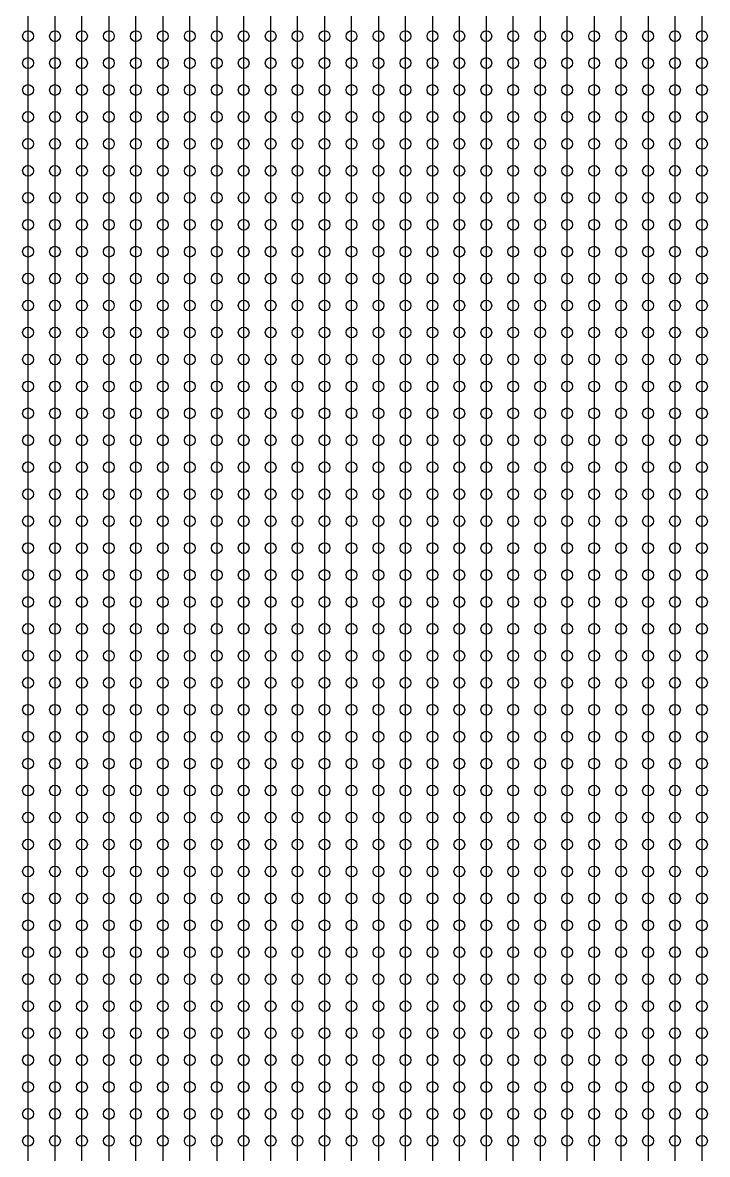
# Model space of a CAD drawing. Extents: x 974 to 1025, y 916 to 1085.
# Drawn here: x 973.8 to 999.2, y 958.5 to 1000.5 of the extents above; entities that cross this region are included whole.
import ezdxf

# ---------------------------------------------------------------- set-up
doc = ezdxf.new("R2010")
doc.units = 0
doc.layers.get('0').update_dxf_attribs({"color": 22, "linetype": 'CONTINUOUS'})

msp = doc.modelspace()

# ---------------------------------------------------------------- linework, layer by layer
for p, q in [((974, 1000), (974, 1001)), ((975, 1001), (975, 1000)), ((976, 1000), (976, 1001)), ((977, 1001), (977, 1000)), ((978, 1000), (978, 1001)), ((979, 1001), (979, 1000)), ((980, 1000), (980, 1001)), ((981, 1001), (981, 1000)), ((982, 1000), (982, 1001)), ((983, 1001), (983, 1000)), ((984, 1000), (984, 1001)), ((985, 1001), (985, 1000)), ((986, 1000), (986, 1001)), ((987, 1001), (987, 1000)), ((988, 1000), (988, 1001)), ((989, 1001), (989, 1000)), ((990, 1000), (990, 1001)), ((991, 1001), (991, 1000)), ((992, 1000), (992, 1001)), ((993, 1001), (993, 1000)), ((994, 1000), (994, 1001)), ((995, 1001), (995, 1000)), ((996, 1000), (996, 1001)), ((997, 1001), (997, 1000)), ((998, 1000), (998, 1001)), ((999, 1001), (999, 1000)), ((974, 999), (974, 1000)), ((975, 1000), (975, 999)), ((976, 999), (976, 1000)), ((977, 1000), (977, 999)), ((978, 999), (978, 1000)), ((979, 1000), (979, 999)), ((980, 999), (980, 1000)), ((981, 1000), (981, 999)), ((982, 999), (982, 1000)), ((983, 1000), (983, 999)), ((984, 999), (984, 1000)), ((985, 1000), (985, 999)), ((986, 999), (986, 1000)), ((987, 1000), (987, 999)), ((988, 999), (988, 1000)), ((989, 1000), (989, 999)), ((990, 999), (990, 1000)), ((991, 1000), (991, 999)), ((992, 999), (992, 1000)), ((993, 1000), (993, 999)), ((994, 999), (994, 1000)), ((995, 1000), (995, 999)), ((996, 999), (996, 1000)), ((997, 1000), (997, 999)), ((998, 999), (998, 1000)), ((999, 1000), (999, 999)), ((974, 998), (974, 999)), ((975, 999), (975, 998)), ((976, 998), (976, 999)), ((977, 999), (977, 998)), ((978, 998), (978, 999)), ((979, 999), (979, 998)), ((980, 998), (980, 999)), ((981, 999), (981, 998)), ((982, 998), (982, 999)), ((983, 999), (983, 998)), ((984, 998), (984, 999)), ((985, 999), (985, 998)), ((986, 998), (986, 999)), ((987, 999), (987, 998)), ((988, 998), (988, 999)), ((989, 999), (989, 998)), ((990, 998), (990, 999)), ((991, 999), (991, 998)), ((992, 998), (992, 999)), ((993, 999), (993, 998)), ((994, 998), (994, 999)), ((995, 999), (995, 998)), ((996, 998), (996, 999)), ((997, 999), (997, 998)), ((998, 998), (998, 999)), ((999, 999), (999, 998)), ((974, 997), (974, 998)), ((975, 998), (975, 997)), ((976, 997), (976, 998)), ((977, 998), (977, 997)), ((978, 997), (978, 998)), ((979, 998), (979, 997)), ((980, 997), (980, 998)), ((981, 998), (981, 997)), ((982, 997), (982, 998)), ((983, 998), (983, 997)), ((984, 997), (984, 998)), ((985, 998), (985, 997)), ((986, 997), (986, 998)), ((987, 998), (987, 997)), ((988, 997), (988, 998)), ((989, 998), (989, 997)), ((990, 997), (990, 998)), ((991, 998), (991, 997)), ((992, 997), (992, 998)), ((993, 998), (993, 997)), ((994, 997), (994, 998)), ((995, 998), (995, 997)), ((996, 997), (996, 998)), ((997, 998), (997, 997)), ((998, 997), (998, 998)), ((999, 998), (999, 997)), ((974, 996), (974, 997)), ((975, 997), (975, 996)), ((976, 996), (976, 997)), ((977, 997), (977, 996)), ((978, 996), (978, 997)), ((979, 997), (979, 996)), ((980, 996), (980, 997)), ((981, 997), (981, 996)), ((982, 996), (982, 997)), ((983, 997), (983, 996)), ((984, 996), (984, 997)), ((985, 997), (985, 996)), ((986, 996), (986, 997)), ((987, 997), (987, 996)), ((988, 996), (988, 997)), ((989, 997), (989, 996)), ((990, 996), (990, 997)), ((991, 997), (991, 996)), ((992, 996), (992, 997)), ((993, 997), (993, 996)), ((994, 996), (994, 997)), ((995, 997), (995, 996)), ((996, 996), (996, 997)), ((997, 997), (997, 996)), ((998, 996), (998, 997)), ((999, 997), (999, 996)), ((974, 995), (974, 996)), ((975, 996), (975, 995)), ((976, 995), (976, 996)), ((977, 996), (977, 995)), ((978, 995), (978, 996)), ((979, 996), (979, 995)), ((980, 995), (980, 996)), ((981, 996), (981, 995)), ((982, 995), (982, 996)), ((983, 996), (983, 995)), ((984, 995), (984, 996)), ((985, 996), (985, 995)), ((986, 995), (986, 996)), ((987, 996), (987, 995)), ((988, 995), (988, 996)), ((989, 996), (989, 995)), ((990, 995), (990, 996)), ((991, 996), (991, 995)), ((992, 995), (992, 996)), ((993, 996), (993, 995)), ((994, 995), (994, 996)), ((995, 996), (995, 995)), ((996, 995), (996, 996)), ((997, 996), (997, 995)), ((998, 995), (998, 996)), ((999, 996), (999, 995)), ((974, 994), (974, 995)), ((975, 995), (975, 994)), ((976, 994), (976, 995)), ((977, 995), (977, 994)), ((978, 994), (978, 995)), ((979, 995), (979, 994)), ((980, 994), (980, 995)), ((981, 995), (981, 994)), ((982, 994), (982, 995)), ((983, 995), (983, 994)), ((984, 994), (984, 995)), ((985, 995), (985, 994)), ((986, 994), (986, 995)), ((987, 995), (987, 994)), ((988, 994), (988, 995)), ((989, 995), (989, 994)), ((990, 994), (990, 995)), ((991, 995), (991, 994)), ((992, 994), (992, 995)), ((993, 995), (993, 994)), ((994, 994), (994, 995)), ((995, 995), (995, 994)), ((996, 994), (996, 995)), ((997, 995), (997, 994)), ((998, 994), (998, 995)), ((999, 995), (999, 994)), ((974, 993), (974, 994)), ((975, 994), (975, 993)), ((976, 993), (976, 994)), ((977, 994), (977, 993)), ((978, 993), (978, 994)), ((979, 994), (979, 993)), ((980, 993), (980, 994)), ((981, 994), (981, 993)), ((982, 993), (982, 994)), ((983, 994), (983, 993)), ((984, 993), (984, 994)), ((985, 994), (985, 993)), ((986, 993), (986, 994)), ((987, 994), (987, 993)), ((988, 993), (988, 994)), ((989, 994), (989, 993)), ((990, 993), (990, 994)), ((991, 994), (991, 993)), ((992, 993), (992, 994)), ((993, 994), (993, 993)), ((994, 993), (994, 994)), ((995, 994), (995, 993)), ((996, 993), (996, 994)), ((997, 994), (997, 993)), ((998, 993), (998, 994)), ((999, 994), (999, 993)), ((974, 992), (974, 993)), ((975, 993), (975, 992)), ((976, 992), (976, 993)), ((977, 993), (977, 992)), ((978, 992), (978, 993)), ((979, 993), (979, 992)), ((980, 992), (980, 993)), ((981, 993), (981, 992)), ((982, 992), (982, 993)), ((983, 993), (983, 992)), ((984, 992), (984, 993)), ((985, 993), (985, 992)), ((986, 992), (986, 993)), ((987, 993), (987, 992)), ((988, 992), (988, 993)), ((989, 993), (989, 992)), ((990, 992), (990, 993)), ((991, 993), (991, 992)), ((992, 992), (992, 993)), ((993, 993), (993, 992)), ((994, 992), (994, 993)), ((995, 993), (995, 992)), ((996, 992), (996, 993)), ((997, 993), (997, 992)), ((998, 992), (998, 993)), ((999, 993), (999, 992)), ((974, 991), (974, 992)), ((975, 992), (975, 991)), ((976, 991), (976, 992)), ((977, 992), (977, 991)), ((978, 991), (978, 992)), ((979, 992), (979, 991)), ((980, 991), (980, 992)), ((981, 992), (981, 991)), ((982, 991), (982, 992)), ((983, 992), (983, 991)), ((984, 991), (984, 992)), ((985, 992), (985, 991)), ((986, 991), (986, 992)), ((987, 992), (987, 991)), ((988, 991), (988, 992)), ((989, 992), (989, 991)), ((990, 991), (990, 992)), ((991, 992), (991, 991)), ((992, 991), (992, 992)), ((993, 992), (993, 991)), ((994, 991), (994, 992)), ((995, 992), (995, 991)), ((996, 991), (996, 992)), ((997, 992), (997, 991)), ((998, 991), (998, 992)), ((999, 992), (999, 991)), ((974, 990), (974, 991)), ((975, 991), (975, 990)), ((976, 990), (976, 991)), ((977, 991), (977, 990)), ((978, 990), (978, 991)), ((979, 991), (979, 990)), ((980, 990), (980, 991)), ((981, 991), (981, 990)), ((982, 990), (982, 991)), ((983, 991), (983, 990)), ((984, 990), (984, 991)), ((985, 991), (985, 990)), ((986, 990), (986, 991)), ((987, 991), (987, 990)), ((988, 990), (988, 991)), ((989, 991), (989, 990)), ((990, 990), (990, 991)), ((991, 991), (991, 990)), ((992, 990), (992, 991)), ((993, 991), (993, 990)), ((994, 990), (994, 991)), ((995, 991), (995, 990)), ((996, 990), (996, 991)), ((997, 991), (997, 990)), ((998, 990), (998, 991)), ((999, 991), (999, 990)), ((974, 989), (974, 990)), ((975, 990), (975, 989)), ((976, 989), (976, 990)), ((977, 990), (977, 989)), ((978, 989), (978, 990)), ((979, 990), (979, 989)), ((980, 989), (980, 990)), ((981, 990), (981, 989)), ((982, 989), (982, 990)), ((983, 990), (983, 989)), ((984, 989), (984, 990)), ((985, 990), (985, 989)), ((986, 989), (986, 990)), ((987, 990), (987, 989)), ((988, 989), (988, 990)), ((989, 990), (989, 989)), ((990, 989), (990, 990)), ((991, 990), (991, 989)), ((992, 989), (992, 990)), ((993, 990), (993, 989)), ((994, 989), (994, 990)), ((995, 990), (995, 989)), ((996, 989), (996, 990)), ((997, 990), (997, 989)), ((998, 989), (998, 990)), ((999, 990), (999, 989)), ((974, 988), (974, 989)), ((975, 989), (975, 988)), ((976, 988), (976, 989)), ((977, 989), (977, 988)), ((978, 988), (978, 989)), ((979, 989), (979, 988)), ((980, 988), (980, 989)), ((981, 989), (981, 988)), ((982, 988), (982, 989)), ((983, 989), (983, 988)), ((984, 988), (984, 989)), ((985, 989), (985, 988)), ((986, 988), (986, 989)), ((987, 989), (987, 988)), ((988, 988), (988, 989)), ((989, 989), (989, 988)), ((990, 988), (990, 989)), ((991, 989), (991, 988)), ((992, 988), (992, 989)), ((993, 989), (993, 988)), ((994, 988), (994, 989)), ((995, 989), (995, 988)), ((996, 988), (996, 989)), ((997, 989), (997, 988)), ((998, 988), (998, 989)), ((999, 989), (999, 988)), ((974, 987), (974, 988)), ((975, 988), (975, 987)), ((976, 987), (976, 988)), ((977, 988), (977, 987)), ((978, 987), (978, 988)), ((979, 988), (979, 987)), ((980, 987), (980, 988)), ((981, 988), (981, 987)), ((982, 987), (982, 988)), ((983, 988), (983, 987)), ((984, 987), (984, 988)), ((985, 988), (985, 987)), ((986, 987), (986, 988)), ((987, 988), (987, 987)), ((988, 987), (988, 988)), ((989, 988), (989, 987)), ((990, 987), (990, 988)), ((991, 988), (991, 987)), ((992, 987), (992, 988)), ((993, 988), (993, 987)), ((994, 987), (994, 988)), ((995, 988), (995, 987)), ((996, 987), (996, 988)), ((997, 988), (997, 987)), ((998, 987), (998, 988)), ((999, 988), (999, 987)), ((974, 986), (974, 987)), ((975, 987), (975, 986)), ((976, 986), (976, 987)), ((977, 987), (977, 986)), ((978, 986), (978, 987)), ((979, 987), (979, 986)), ((980, 986), (980, 987)), ((981, 987), (981, 986)), ((982, 986), (982, 987)), ((983, 987), (983, 986)), ((984, 986), (984, 987)), ((985, 987), (985, 986)), ((986, 986), (986, 987)), ((987, 987), (987, 986)), ((988, 986), (988, 987)), ((989, 987), (989, 986)), ((990, 986), (990, 987)), ((991, 987), (991, 986)), ((992, 986), (992, 987)), ((993, 987), (993, 986)), ((994, 986), (994, 987)), ((995, 987), (995, 986)), ((996, 986), (996, 987)), ((997, 987), (997, 986)), ((998, 986), (998, 987)), ((999, 987), (999, 986)), ((974, 985), (974, 986)), ((975, 986), (975, 985)), ((976, 985), (976, 986)), ((977, 986), (977, 985)), ((978, 985), (978, 986)), ((979, 986), (979, 985)), ((980, 985), (980, 986)), ((981, 986), (981, 985)), ((982, 985), (982, 986)), ((983, 986), (983, 985)), ((984, 985), (984, 986)), ((985, 986), (985, 985)), ((986, 985), (986, 986)), ((987, 986), (987, 985)), ((988, 985), (988, 986)), ((989, 986), (989, 985)), ((990, 985), (990, 986)), ((991, 986), (991, 985)), ((992, 985), (992, 986)), ((993, 986), (993, 985)), ((994, 985), (994, 986)), ((995, 986), (995, 985)), ((996, 985), (996, 986)), ((997, 986), (997, 985)), ((998, 985), (998, 986)), ((999, 986), (999, 985)), ((974, 984), (974, 985)), ((975, 985), (975, 984)), ((976, 984), (976, 985)), ((977, 985), (977, 984)), ((978, 984), (978, 985)), ((979, 985), (979, 984)), ((980, 984), (980, 985)), ((981, 985), (981, 984)), ((982, 984), (982, 985)), ((983, 985), (983, 984)), ((984, 984), (984, 985)), ((985, 985), (985, 984)), ((986, 984), (986, 985)), ((987, 985), (987, 984)), ((988, 984), (988, 985)), ((989, 985), (989, 984)), ((990, 984), (990, 985)), ((991, 985), (991, 984)), ((992, 984), (992, 985)), ((993, 985), (993, 984)), ((994, 984), (994, 985)), ((995, 985), (995, 984)), ((996, 984), (996, 985)), ((997, 985), (997, 984)), ((998, 984), (998, 985)), ((999, 985), (999, 984)), ((974, 983), (974, 984)), ((975, 984), (975, 983)), ((976, 983), (976, 984)), ((977, 984), (977, 983)), ((978, 983), (978, 984)), ((979, 984), (979, 983)), ((980, 983), (980, 984)), ((981, 984), (981, 983)), ((982, 983), (982, 984)), ((983, 984), (983, 983)), ((984, 983), (984, 984)), ((985, 984), (985, 983)), ((986, 983), (986, 984)), ((987, 984), (987, 983)), ((988, 983), (988, 984)), ((989, 984), (989, 983)), ((990, 983), (990, 984)), ((991, 984), (991, 983)), ((992, 983), (992, 984)), ((993, 984), (993, 983)), ((994, 983), (994, 984)), ((995, 984), (995, 983)), ((996, 983), (996, 984)), ((997, 984), (997, 983)), ((998, 983), (998, 984)), ((999, 984), (999, 983)), ((974, 982), (974, 983)), ((975, 983), (975, 982)), ((976, 982), (976, 983)), ((977, 983), (977, 982)), ((978, 982), (978, 983)), ((979, 983), (979, 982)), ((980, 982), (980, 983)), ((981, 983), (981, 982)), ((982, 982), (982, 983)), ((983, 983), (983, 982)), ((984, 982), (984, 983)), ((985, 983), (985, 982)), ((986, 982), (986, 983)), ((987, 983), (987, 982)), ((988, 982), (988, 983)), ((989, 983), (989, 982)), ((990, 982), (990, 983)), ((991, 983), (991, 982)), ((992, 982), (992, 983)), ((993, 983), (993, 982)), ((994, 982), (994, 983)), ((995, 983), (995, 982)), ((996, 982), (996, 983)), ((997, 983), (997, 982)), ((998, 982), (998, 983)), ((999, 983), (999, 982)), ((974, 981), (974, 982)), ((975, 982), (975, 981)), ((976, 981), (976, 982)), ((977, 982), (977, 981)), ((978, 981), (978, 982)), ((979, 982), (979, 981)), ((980, 981), (980, 982)), ((981, 982), (981, 981)), ((982, 981), (982, 982)), ((983, 982), (983, 981)), ((984, 981), (984, 982)), ((985, 982), (985, 981)), ((986, 981), (986, 982)), ((987, 982), (987, 981)), ((988, 981), (988, 982)), ((989, 982), (989, 981)), ((990, 981), (990, 982)), ((991, 982), (991, 981)), ((992, 981), (992, 982)), ((993, 982), (993, 981)), ((994, 981), (994, 982)), ((995, 982), (995, 981)), ((996, 981), (996, 982)), ((997, 982), (997, 981)), ((998, 981), (998, 982)), ((999, 982), (999, 981)), ((974, 980), (974, 981)), ((975, 981), (975, 980)), ((976, 980), (976, 981)), ((977, 981), (977, 980)), ((978, 980), (978, 981)), ((979, 981), (979, 980)), ((980, 980), (980, 981)), ((981, 981), (981, 980)), ((982, 980), (982, 981)), ((983, 981), (983, 980)), ((984, 980), (984, 981)), ((985, 981), (985, 980)), ((986, 980), (986, 981)), ((987, 981), (987, 980)), ((988, 980), (988, 981)), ((989, 981), (989, 980)), ((990, 980), (990, 981)), ((991, 981), (991, 980)), ((992, 980), (992, 981)), ((993, 981), (993, 980)), ((994, 980), (994, 981)), ((995, 981), (995, 980)), ((996, 980), (996, 981)), ((997, 981), (997, 980)), ((998, 980), (998, 981)), ((999, 981), (999, 980)), ((974, 979), (974, 980)), ((975, 980), (975, 979)), ((976, 979), (976, 980)), ((977, 980), (977, 979)), ((978, 979), (978, 980)), ((979, 980), (979, 979)), ((980, 979), (980, 980)), ((981, 980), (981, 979)), ((982, 979), (982, 980)), ((983, 980), (983, 979)), ((984, 979), (984, 980)), ((985, 980), (985, 979)), ((986, 979), (986, 980)), ((987, 980), (987, 979)), ((988, 979), (988, 980)), ((989, 980), (989, 979)), ((990, 979), (990, 980)), ((991, 980), (991, 979)), ((992, 979), (992, 980)), ((993, 980), (993, 979)), ((994, 979), (994, 980)), ((995, 980), (995, 979)), ((996, 979), (996, 980)), ((997, 980), (997, 979)), ((998, 979), (998, 980)), ((999, 980), (999, 979)), ((974, 978), (974, 979)), ((975, 979), (975, 978)), ((976, 978), (976, 979)), ((977, 979), (977, 978)), ((978, 978), (978, 979)), ((979, 979), (979, 978)), ((980, 978), (980, 979)), ((981, 979), (981, 978)), ((982, 978), (982, 979)), ((983, 979), (983, 978)), ((984, 978), (984, 979)), ((985, 979), (985, 978)), ((986, 978), (986, 979)), ((987, 979), (987, 978)), ((988, 978), (988, 979)), ((989, 979), (989, 978)), ((990, 978), (990, 979)), ((991, 979), (991, 978)), ((992, 978), (992, 979)), ((993, 979), (993, 978)), ((994, 978), (994, 979)), ((995, 979), (995, 978)), ((996, 978), (996, 979)), ((997, 979), (997, 978)), ((998, 978), (998, 979)), ((999, 979), (999, 978)), ((974, 977), (974, 978)), ((975, 978), (975, 977)), ((976, 977), (976, 978)), ((977, 978), (977, 977)), ((978, 977), (978, 978)), ((979, 978), (979, 977)), ((980, 977), (980, 978)), ((981, 978), (981, 977)), ((982, 977), (982, 978)), ((983, 978), (983, 977)), ((984, 977), (984, 978)), ((985, 978), (985, 977)), ((986, 977), (986, 978)), ((987, 978), (987, 977)), ((988, 977), (988, 978)), ((989, 978), (989, 977)), ((990, 977), (990, 978)), ((991, 978), (991, 977)), ((992, 977), (992, 978)), ((993, 978), (993, 977)), ((994, 977), (994, 978)), ((995, 978), (995, 977)), ((996, 977), (996, 978)), ((997, 978), (997, 977)), ((998, 977), (998, 978)), ((999, 978), (999, 977)), ((974, 976), (974, 977)), ((975, 977), (975, 976)), ((976, 976), (976, 977)), ((977, 977), (977, 976)), ((978, 976), (978, 977)), ((979, 977), (979, 976)), ((980, 976), (980, 977)), ((981, 977), (981, 976)), ((982, 976), (982, 977)), ((983, 977), (983, 976)), ((984, 976), (984, 977)), ((985, 977), (985, 976)), ((986, 976), (986, 977)), ((987, 977), (987, 976)), ((988, 976), (988, 977)), ((989, 977), (989, 976)), ((990, 976), (990, 977)), ((991, 977), (991, 976)), ((992, 976), (992, 977)), ((993, 977), (993, 976)), ((994, 976), (994, 977)), ((995, 977), (995, 976)), ((996, 976), (996, 977)), ((997, 977), (997, 976)), ((998, 976), (998, 977)), ((999, 977), (999, 976)), ((974, 975), (974, 976)), ((975, 976), (975, 975)), ((976, 975), (976, 976)), ((977, 976), (977, 975)), ((978, 975), (978, 976)), ((979, 976), (979, 975)), ((980, 975), (980, 976)), ((981, 976), (981, 975)), ((982, 975), (982, 976)), ((983, 976), (983, 975)), ((984, 975), (984, 976)), ((985, 976), (985, 975)), ((986, 975), (986, 976)), ((987, 976), (987, 975)), ((988, 975), (988, 976)), ((989, 976), (989, 975)), ((990, 975), (990, 976)), ((991, 976), (991, 975)), ((992, 975), (992, 976)), ((993, 976), (993, 975)), ((994, 975), (994, 976)), ((995, 976), (995, 975)), ((996, 975), (996, 976)), ((997, 976), (997, 975)), ((998, 975), (998, 976)), ((999, 976), (999, 975)), ((974, 974), (974, 975)), ((975, 975), (975, 974)), ((976, 974), (976, 975)), ((977, 975), (977, 974)), ((978, 974), (978, 975)), ((979, 975), (979, 974)), ((980, 974), (980, 975)), ((981, 975), (981, 974)), ((982, 974), (982, 975)), ((983, 975), (983, 974)), ((984, 974), (984, 975)), ((985, 975), (985, 974)), ((986, 974), (986, 975)), ((987, 975), (987, 974)), ((988, 974), (988, 975)), ((989, 975), (989, 974)), ((990, 974), (990, 975)), ((991, 975), (991, 974)), ((992, 974), (992, 975)), ((993, 975), (993, 974)), ((994, 974), (994, 975)), ((995, 975), (995, 974)), ((996, 974), (996, 975)), ((997, 975), (997, 974)), ((998, 974), (998, 975)), ((999, 975), (999, 974)), ((974, 973), (974, 974)), ((975, 974), (975, 973)), ((976, 973), (976, 974)), ((977, 974), (977, 973)), ((978, 973), (978, 974)), ((979, 974), (979, 973)), ((980, 973), (980, 974)), ((981, 974), (981, 973)), ((982, 973), (982, 974)), ((983, 974), (983, 973)), ((984, 973), (984, 974)), ((985, 974), (985, 973)), ((986, 973), (986, 974)), ((987, 974), (987, 973)), ((988, 973), (988, 974)), ((989, 974), (989, 973)), ((990, 973), (990, 974)), ((991, 974), (991, 973)), ((992, 973), (992, 974)), ((993, 974), (993, 973)), ((994, 973), (994, 974)), ((995, 974), (995, 973)), ((996, 973), (996, 974)), ((997, 974), (997, 973)), ((998, 973), (998, 974)), ((999, 974), (999, 973)), ((974, 972), (974, 973)), ((975, 973), (975, 972)), ((976, 972), (976, 973)), ((977, 973), (977, 972)), ((978, 972), (978, 973)), ((979, 973), (979, 972)), ((980, 972), (980, 973)), ((981, 973), (981, 972)), ((982, 972), (982, 973)), ((983, 973), (983, 972)), ((984, 972), (984, 973)), ((985, 973), (985, 972)), ((986, 972), (986, 973)), ((987, 973), (987, 972)), ((988, 972), (988, 973)), ((989, 973), (989, 972)), ((990, 972), (990, 973)), ((991, 973), (991, 972)), ((992, 972), (992, 973)), ((993, 973), (993, 972)), ((994, 972), (994, 973)), ((995, 973), (995, 972)), ((996, 972), (996, 973)), ((997, 973), (997, 972)), ((998, 972), (998, 973)), ((999, 973), (999, 972)), ((974, 971), (974, 972)), ((975, 972), (975, 971)), ((976, 971), (976, 972)), ((977, 972), (977, 971)), ((978, 971), (978, 972)), ((979, 972), (979, 971)), ((980, 971), (980, 972)), ((981, 972), (981, 971)), ((982, 971), (982, 972)), ((983, 972), (983, 971)), ((984, 971), (984, 972)), ((985, 972), (985, 971)), ((986, 971), (986, 972)), ((987, 972), (987, 971)), ((988, 971), (988, 972)), ((989, 972), (989, 971)), ((990, 971), (990, 972)), ((991, 972), (991, 971)), ((992, 971), (992, 972)), ((993, 972), (993, 971)), ((994, 971), (994, 972)), ((995, 972), (995, 971)), ((996, 971), (996, 972)), ((997, 972), (997, 971)), ((998, 971), (998, 972)), ((999, 972), (999, 971)), ((974, 970), (974, 971)), ((975, 971), (975, 970)), ((976, 970), (976, 971)), ((977, 971), (977, 970)), ((978, 970), (978, 971)), ((979, 971), (979, 970)), ((980, 970), (980, 971)), ((981, 971), (981, 970)), ((982, 970), (982, 971)), ((983, 971), (983, 970)), ((984, 970), (984, 971)), ((985, 971), (985, 970)), ((986, 970), (986, 971)), ((987, 971), (987, 970)), ((988, 970), (988, 971)), ((989, 971), (989, 970)), ((990, 970), (990, 971)), ((991, 971), (991, 970)), ((992, 970), (992, 971)), ((993, 971), (993, 970)), ((994, 970), (994, 971)), ((995, 971), (995, 970)), ((996, 970), (996, 971)), ((997, 971), (997, 970)), ((998, 970), (998, 971)), ((999, 971), (999, 970)), ((974, 969), (974, 970)), ((975, 970), (975, 969)), ((976, 969), (976, 970)), ((977, 970), (977, 969)), ((978, 969), (978, 970)), ((979, 970), (979, 969)), ((980, 969), (980, 970)), ((981, 970), (981, 969)), ((982, 969), (982, 970)), ((983, 970), (983, 969)), ((984, 969), (984, 970)), ((985, 970), (985, 969)), ((986, 969), (986, 970)), ((987, 970), (987, 969)), ((988, 969), (988, 970)), ((989, 970), (989, 969)), ((990, 969), (990, 970)), ((991, 970), (991, 969)), ((992, 969), (992, 970)), ((993, 970), (993, 969)), ((994, 969), (994, 970)), ((995, 970), (995, 969)), ((996, 969), (996, 970)), ((997, 970), (997, 969)), ((998, 969), (998, 970)), ((999, 970), (999, 969)), ((974, 968), (974, 969)), ((975, 969), (975, 968)), ((976, 968), (976, 969)), ((977, 969), (977, 968)), ((978, 968), (978, 969)), ((979, 969), (979, 968)), ((980, 968), (980, 969)), ((981, 969), (981, 968)), ((982, 968), (982, 969)), ((983, 969), (983, 968)), ((984, 968), (984, 969)), ((985, 969), (985, 968)), ((986, 968), (986, 969)), ((987, 969), (987, 968)), ((988, 968), (988, 969)), ((989, 969), (989, 968)), ((990, 968), (990, 969)), ((991, 969), (991, 968)), ((992, 968), (992, 969)), ((993, 969), (993, 968)), ((994, 968), (994, 969)), ((995, 969), (995, 968)), ((996, 968), (996, 969)), ((997, 969), (997, 968)), ((998, 968), (998, 969)), ((999, 969), (999, 968)), ((974, 967), (974, 968)), ((975, 968), (975, 967)), ((976, 967), (976, 968)), ((977, 968), (977, 967)), ((978, 967), (978, 968)), ((979, 968), (979, 967)), ((980, 967), (980, 968)), ((981, 968), (981, 967)), ((982, 967), (982, 968)), ((983, 968), (983, 967)), ((984, 967), (984, 968)), ((985, 968), (985, 967)), ((986, 967), (986, 968)), ((987, 968), (987, 967)), ((988, 967), (988, 968)), ((989, 968), (989, 967)), ((990, 967), (990, 968)), ((991, 968), (991, 967)), ((992, 967), (992, 968)), ((993, 968), (993, 967)), ((994, 967), (994, 968)), ((995, 968), (995, 967)), ((996, 967), (996, 968)), ((997, 968), (997, 967)), ((998, 967), (998, 968)), ((999, 968), (999, 967)), ((974, 966), (974, 967)), ((975, 967), (975, 966)), ((976, 966), (976, 967)), ((977, 967), (977, 966)), ((978, 966), (978, 967)), ((979, 967), (979, 966)), ((980, 966), (980, 967)), ((981, 967), (981, 966)), ((982, 966), (982, 967)), ((983, 967), (983, 966)), ((984, 966), (984, 967)), ((985, 967), (985, 966)), ((986, 966), (986, 967)), ((987, 967), (987, 966)), ((988, 966), (988, 967)), ((989, 967), (989, 966)), ((990, 966), (990, 967)), ((991, 967), (991, 966)), ((992, 966), (992, 967)), ((993, 967), (993, 966)), ((994, 966), (994, 967)), ((995, 967), (995, 966)), ((996, 966), (996, 967)), ((997, 967), (997, 966)), ((998, 966), (998, 967)), ((999, 967), (999, 966)), ((974, 965), (974, 966)), ((975, 966), (975, 965)), ((976, 965), (976, 966)), ((977, 966), (977, 965)), ((978, 965), (978, 966)), ((979, 966), (979, 965)), ((980, 965), (980, 966)), ((981, 966), (981, 965)), ((982, 965), (982, 966)), ((983, 966), (983, 965)), ((984, 965), (984, 966)), ((985, 966), (985, 965)), ((986, 965), (986, 966)), ((987, 966), (987, 965)), ((988, 965), (988, 966)), ((989, 966), (989, 965)), ((990, 965), (990, 966)), ((991, 966), (991, 965)), ((992, 965), (992, 966)), ((993, 966), (993, 965)), ((994, 965), (994, 966)), ((995, 966), (995, 965)), ((996, 965), (996, 966)), ((997, 966), (997, 965)), ((998, 965), (998, 966)), ((999, 966), (999, 965)), ((974, 964), (974, 965)), ((975, 965), (975, 964)), ((976, 964), (976, 965)), ((977, 965), (977, 964)), ((978, 964), (978, 965)), ((979, 965), (979, 964)), ((980, 964), (980, 965)), ((981, 965), (981, 964)), ((982, 964), (982, 965)), ((983, 965), (983, 964)), ((984, 964), (984, 965)), ((985, 965), (985, 964)), ((986, 964), (986, 965)), ((987, 965), (987, 964)), ((988, 964), (988, 965)), ((989, 965), (989, 964)), ((990, 964), (990, 965)), ((991, 965), (991, 964)), ((992, 964), (992, 965)), ((993, 965), (993, 964)), ((994, 964), (994, 965)), ((995, 965), (995, 964)), ((996, 964), (996, 965)), ((997, 965), (997, 964)), ((998, 964), (998, 965)), ((999, 965), (999, 964)), ((974, 963), (974, 964)), ((975, 964), (975, 963)), ((976, 963), (976, 964)), ((977, 964), (977, 963)), ((978, 963), (978, 964)), ((979, 964), (979, 963)), ((980, 963), (980, 964)), ((981, 964), (981, 963)), ((982, 963), (982, 964)), ((983, 964), (983, 963)), ((984, 963), (984, 964)), ((985, 964), (985, 963)), ((986, 963), (986, 964)), ((987, 964), (987, 963)), ((988, 963), (988, 964)), ((989, 964), (989, 963)), ((990, 963), (990, 964)), ((991, 964), (991, 963)), ((992, 963), (992, 964)), ((993, 964), (993, 963)), ((994, 963), (994, 964)), ((995, 964), (995, 963)), ((996, 963), (996, 964)), ((997, 964), (997, 963)), ((998, 963), (998, 964)), ((999, 964), (999, 963)), ((974, 962), (974, 963)), ((975, 963), (975, 962)), ((976, 962), (976, 963)), ((977, 963), (977, 962)), ((978, 962), (978, 963)), ((979, 963), (979, 962)), ((980, 962), (980, 963)), ((981, 963), (981, 962)), ((982, 962), (982, 963)), ((983, 963), (983, 962)), ((984, 962), (984, 963)), ((985, 963), (985, 962)), ((986, 962), (986, 963)), ((987, 963), (987, 962)), ((988, 962), (988, 963)), ((989, 963), (989, 962)), ((990, 962), (990, 963)), ((991, 963), (991, 962)), ((992, 962), (992, 963)), ((993, 963), (993, 962)), ((994, 962), (994, 963)), ((995, 963), (995, 962)), ((996, 962), (996, 963)), ((997, 963), (997, 962)), ((998, 962), (998, 963)), ((999, 963), (999, 962)), ((974, 961), (974, 962)), ((975, 962), (975, 961)), ((976, 961), (976, 962)), ((977, 962), (977, 961)), ((978, 961), (978, 962)), ((979, 962), (979, 961)), ((980, 961), (980, 962)), ((981, 962), (981, 961)), ((982, 961), (982, 962)), ((983, 962), (983, 961)), ((984, 961), (984, 962)), ((985, 962), (985, 961)), ((986, 961), (986, 962)), ((987, 962), (987, 961)), ((988, 961), (988, 962)), ((989, 962), (989, 961)), ((990, 961), (990, 962)), ((991, 962), (991, 961)), ((992, 961), (992, 962)), ((993, 962), (993, 961)), ((994, 961), (994, 962)), ((995, 962), (995, 961)), ((996, 961), (996, 962)), ((997, 962), (997, 961)), ((998, 961), (998, 962)), ((999, 962), (999, 961)), ((974, 960), (974, 961)), ((975, 961), (975, 960)), ((976, 960), (976, 961)), ((977, 961), (977, 960)), ((978, 960), (978, 961)), ((979, 961), (979, 960)), ((980, 960), (980, 961)), ((981, 961), (981, 960)), ((982, 960), (982, 961)), ((983, 961), (983, 960)), ((984, 960), (984, 961)), ((985, 961), (985, 960)), ((986, 960), (986, 961)), ((987, 961), (987, 960)), ((988, 960), (988, 961)), ((989, 961), (989, 960)), ((990, 960), (990, 961)), ((991, 961), (991, 960)), ((992, 960), (992, 961)), ((993, 961), (993, 960)), ((994, 960), (994, 961)), ((995, 961), (995, 960)), ((996, 960), (996, 961)), ((997, 961), (997, 960)), ((998, 960), (998, 961)), ((999, 961), (999, 960)), ((974, 959), (974, 960)), ((975, 960), (975, 959)), ((976, 959), (976, 960)), ((977, 960), (977, 959)), ((978, 959), (978, 960)), ((979, 960), (979, 959)), ((980, 959), (980, 960)), ((981, 960), (981, 959)), ((982, 959), (982, 960)), ((983, 960), (983, 959)), ((984, 959), (984, 960)), ((985, 960), (985, 959)), ((986, 959), (986, 960)), ((987, 960), (987, 959)), ((988, 959), (988, 960)), ((989, 960), (989, 959)), ((990, 959), (990, 960)), ((991, 960), (991, 959)), ((992, 959), (992, 960)), ((993, 960), (993, 959)), ((994, 959), (994, 960)), ((995, 960), (995, 959)), ((996, 959), (996, 960)), ((997, 960), (997, 959)), ((998, 959), (998, 960)), ((999, 960), (999, 959)), ((974, 958), (974, 959)), ((975, 959), (975, 958)), ((976, 958), (976, 959)), ((977, 959), (977, 958)), ((978, 958), (978, 959)), ((979, 959), (979, 958)), ((980, 958), (980, 959)), ((981, 959), (981, 958)), ((982, 958), (982, 959)), ((983, 959), (983, 958)), ((984, 958), (984, 959)), ((985, 959), (985, 958)), ((986, 958), (986, 959)), ((987, 959), (987, 958)), ((988, 958), (988, 959)), ((989, 959), (989, 958)), ((990, 958), (990, 959)), ((991, 959), (991, 958)), ((992, 958), (992, 959)), ((993, 959), (993, 958)), ((994, 958), (994, 959)), ((995, 959), (995, 958)), ((996, 958), (996, 959)), ((997, 959), (997, 958)), ((998, 958), (998, 959)), ((999, 959), (999, 958))]:
    msp.add_line(p, q)
for centre in [(974, 1000), (975, 1000), (976, 1000), (977, 1000), (978, 1000), (979, 1000), (980, 1000), (981, 1000), (982, 1000), (983, 1000), (984, 1000), (985, 1000), (986, 1000), (987, 1000), (988, 1000), (989, 1000), (990, 1000), (991, 1000), (992, 1000), (993, 1000), (994, 1000), (995, 1000), (996, 1000), (997, 1000), (998, 1000), (999, 1000), (974, 999), (975, 999), (976, 999), (977, 999), (978, 999), (979, 999), (980, 999), (981, 999), (982, 999), (983, 999), (984, 999), (985, 999), (986, 999), (987, 999), (988, 999), (989, 999), (990, 999), (991, 999), (992, 999), (993, 999), (994, 999), (995, 999), (996, 999), (997, 999), (998, 999), (999, 999), (974, 998), (975, 998), (976, 998), (977, 998), (978, 998), (979, 998), (980, 998), (981, 998), (982, 998), (983, 998), (984, 998), (985, 998), (986, 998), (987, 998), (988, 998), (989, 998), (990, 998), (991, 998), (992, 998), (993, 998), (994, 998), (995, 998), (996, 998), (997, 998), (998, 998), (999, 998), (974, 997), (975, 997), (976, 997), (977, 997), (978, 997), (979, 997), (980, 997), (981, 997), (982, 997), (983, 997), (984, 997), (985, 997), (986, 997), (987, 997), (988, 997), (989, 997), (990, 997), (991, 997), (992, 997), (993, 997), (994, 997), (995, 997), (996, 997), (997, 997), (998, 997), (999, 997), (974, 996), (975, 996), (976, 996), (977, 996), (978, 996), (979, 996), (980, 996), (981, 996), (982, 996), (983, 996), (984, 996), (985, 996), (986, 996), (987, 996), (988, 996), (989, 996), (990, 996), (991, 996), (992, 996), (993, 996), (994, 996), (995, 996), (996, 996), (997, 996), (998, 996), (999, 996), (974, 995), (975, 995), (976, 995), (977, 995), (978, 995), (979, 995), (980, 995), (981, 995), (982, 995), (983, 995), (984, 995), (985, 995), (986, 995), (987, 995), (988, 995), (989, 995), (990, 995), (991, 995), (992, 995), (993, 995), (994, 995), (995, 995), (996, 995), (997, 995), (998, 995), (999, 995), (974, 994), (975, 994), (976, 994), (977, 994), (978, 994), (979, 994), (980, 994), (981, 994), (982, 994), (983, 994), (984, 994), (985, 994), (986, 994), (987, 994), (988, 994), (989, 994), (990, 994), (991, 994), (992, 994), (993, 994), (994, 994), (995, 994), (996, 994), (997, 994), (998, 994), (999, 994), (974, 993), (975, 993), (976, 993), (977, 993), (978, 993), (979, 993), (980, 993), (981, 993), (982, 993), (983, 993), (984, 993), (985, 993), (986, 993), (987, 993), (988, 993), (989, 993), (990, 993), (991, 993), (992, 993), (993, 993), (994, 993), (995, 993), (996, 993), (997, 993), (998, 993), (999, 993), (974, 992), (975, 992), (976, 992), (977, 992), (978, 992), (979, 992), (980, 992), (981, 992), (982, 992), (983, 992), (984, 992), (985, 992), (986, 992), (987, 992), (988, 992), (989, 992), (990, 992), (991, 992), (992, 992), (993, 992), (994, 992), (995, 992), (996, 992), (997, 992), (998, 992), (999, 992), (974, 991), (975, 991), (976, 991), (977, 991), (978, 991), (979, 991), (980, 991), (981, 991), (982, 991), (983, 991), (984, 991), (985, 991), (986, 991), (987, 991), (988, 991), (989, 991), (990, 991), (991, 991), (992, 991), (993, 991), (994, 991), (995, 991), (996, 991), (997, 991), (998, 991), (999, 991), (974, 990), (975, 990), (976, 990), (977, 990), (978, 990), (979, 990), (980, 990), (981, 990), (982, 990), (983, 990), (984, 990), (985, 990), (986, 990), (987, 990), (988, 990), (989, 990), (990, 990), (991, 990), (992, 990), (993, 990), (994, 990), (995, 990), (996, 990), (997, 990), (998, 990), (999, 990), (974, 989), (975, 989), (976, 989), (977, 989), (978, 989), (979, 989), (980, 989), (981, 989), (982, 989), (983, 989), (984, 989), (985, 989), (986, 989), (987, 989), (988, 989), (989, 989), (990, 989), (991, 989), (992, 989), (993, 989), (994, 989), (995, 989), (996, 989), (997, 989), (998, 989), (999, 989), (974, 988), (975, 988), (976, 988), (977, 988), (978, 988), (979, 988), (980, 988), (981, 988), (982, 988), (983, 988), (984, 988), (985, 988), (986, 988), (987, 988), (988, 988), (989, 988), (990, 988), (991, 988), (992, 988), (993, 988), (994, 988), (995, 988), (996, 988), (997, 988), (998, 988), (999, 988), (974, 987), (975, 987), (976, 987), (977, 987), (978, 987), (979, 987), (980, 987), (981, 987), (982, 987), (983, 987), (984, 987), (985, 987), (986, 987), (987, 987), (988, 987), (989, 987), (990, 987), (991, 987), (992, 987), (993, 987), (994, 987), (995, 987), (996, 987), (997, 987), (998, 987), (999, 987), (974, 986), (975, 986), (976, 986), (977, 986), (978, 986), (979, 986), (980, 986), (981, 986), (982, 986), (983, 986), (984, 986), (985, 986), (986, 986), (987, 986), (988, 986), (989, 986), (990, 986), (991, 986), (992, 986), (993, 986), (994, 986), (995, 986), (996, 986), (997, 986), (998, 986), (999, 986), (974, 985), (975, 985), (976, 985), (977, 985), (978, 985), (979, 985), (980, 985), (981, 985), (982, 985), (983, 985), (984, 985), (985, 985), (986, 985), (987, 985), (988, 985), (989, 985), (990, 985), (991, 985), (992, 985), (993, 985), (994, 985), (995, 985), (996, 985), (997, 985), (998, 985), (999, 985), (974, 984), (975, 984), (976, 984), (977, 984), (978, 984), (979, 984), (980, 984), (981, 984), (982, 984), (983, 984), (984, 984), (985, 984), (986, 984), (987, 984), (988, 984), (989, 984), (990, 984), (991, 984), (992, 984), (993, 984), (994, 984), (995, 984), (996, 984), (997, 984), (998, 984), (999, 984), (974, 983), (975, 983), (976, 983), (977, 983), (978, 983), (979, 983), (980, 983), (981, 983), (982, 983), (983, 983), (984, 983), (985, 983), (986, 983), (987, 983), (988, 983), (989, 983), (990, 983), (991, 983), (992, 983), (993, 983), (994, 983), (995, 983), (996, 983), (997, 983), (998, 983), (999, 983), (974, 982), (975, 982), (976, 982), (977, 982), (978, 982), (979, 982), (980, 982), (981, 982), (982, 982), (983, 982), (984, 982), (985, 982), (986, 982), (987, 982), (988, 982), (989, 982), (990, 982), (991, 982), (992, 982), (993, 982), (994, 982), (995, 982), (996, 982), (997, 982), (998, 982), (999, 982), (974, 981), (975, 981), (976, 981), (977, 981), (978, 981), (979, 981), (980, 981), (981, 981), (982, 981), (983, 981), (984, 981), (985, 981), (986, 981), (987, 981), (988, 981), (989, 981), (990, 981), (991, 981), (992, 981), (993, 981), (994, 981), (995, 981), (996, 981), (997, 981), (998, 981), (999, 981), (974, 980), (975, 980), (976, 980), (977, 980), (978, 980), (979, 980), (980, 980), (981, 980), (982, 980), (983, 980), (984, 980), (985, 980), (986, 980), (987, 980), (988, 980), (989, 980), (990, 980), (991, 980), (992, 980), (993, 980), (994, 980), (995, 980), (996, 980), (997, 980), (998, 980), (999, 980), (974, 979), (975, 979), (976, 979), (977, 979), (978, 979), (979, 979), (980, 979), (981, 979), (982, 979), (983, 979), (984, 979), (985, 979), (986, 979), (987, 979), (988, 979), (989, 979), (990, 979), (991, 979), (992, 979), (993, 979), (994, 979), (995, 979), (996, 979), (997, 979), (998, 979), (999, 979), (974, 978), (975, 978), (976, 978), (977, 978), (978, 978), (979, 978), (980, 978), (981, 978), (982, 978), (983, 978), (984, 978), (985, 978), (986, 978), (987, 978), (988, 978), (989, 978), (990, 978), (991, 978), (992, 978), (993, 978), (994, 978), (995, 978), (996, 978), (997, 978), (998, 978), (999, 978), (974, 977), (975, 977), (976, 977), (977, 977), (978, 977), (979, 977), (980, 977), (981, 977), (982, 977), (983, 977), (984, 977), (985, 977), (986, 977), (987, 977), (988, 977), (989, 977), (990, 977), (991, 977), (992, 977), (993, 977), (994, 977), (995, 977), (996, 977), (997, 977), (998, 977), (999, 977), (974, 976), (975, 976), (976, 976), (977, 976), (978, 976), (979, 976), (980, 976), (981, 976), (982, 976), (983, 976), (984, 976), (985, 976), (986, 976), (987, 976), (988, 976), (989, 976), (990, 976), (991, 976), (992, 976), (993, 976), (994, 976), (995, 976), (996, 976), (997, 976), (998, 976), (999, 976), (974, 975), (975, 975), (976, 975), (977, 975), (978, 975), (979, 975), (980, 975), (981, 975), (982, 975), (983, 975), (984, 975), (985, 975), (986, 975), (987, 975), (988, 975), (989, 975), (990, 975), (991, 975), (992, 975), (993, 975), (994, 975), (995, 975), (996, 975), (997, 975), (998, 975), (999, 975), (974, 974), (975, 974), (976, 974), (977, 974), (978, 974), (979, 974), (980, 974), (981, 974), (982, 974), (983, 974), (984, 974), (985, 974), (986, 974), (987, 974), (988, 974), (989, 974), (990, 974), (991, 974), (992, 974), (993, 974), (994, 974), (995, 974), (996, 974), (997, 974), (998, 974), (999, 974), (974, 973), (975, 973), (976, 973), (977, 973), (978, 973), (979, 973), (980, 973), (981, 973), (982, 973), (983, 973), (984, 973), (985, 973), (986, 973), (987, 973), (988, 973), (989, 973), (990, 973), (991, 973), (992, 973), (993, 973), (994, 973), (995, 973), (996, 973), (997, 973), (998, 973), (999, 973), (974, 972), (975, 972), (976, 972), (977, 972), (978, 972), (979, 972), (980, 972), (981, 972), (982, 972), (983, 972), (984, 972), (985, 972), (986, 972), (987, 972), (988, 972), (989, 972), (990, 972), (991, 972), (992, 972), (993, 972), (994, 972), (995, 972), (996, 972), (997, 972), (998, 972), (999, 972), (974, 971), (975, 971), (976, 971), (977, 971), (978, 971), (979, 971), (980, 971), (981, 971), (982, 971), (983, 971), (984, 971), (985, 971), (986, 971), (987, 971), (988, 971), (989, 971), (990, 971), (991, 971), (992, 971), (993, 971), (994, 971), (995, 971), (996, 971), (997, 971), (998, 971), (999, 971), (974, 970), (975, 970), (976, 970), (977, 970), (978, 970), (979, 970), (980, 970), (981, 970), (982, 970), (983, 970), (984, 970), (985, 970), (986, 970), (987, 970), (988, 970), (989, 970), (990, 970), (991, 970), (992, 970), (993, 970), (994, 970), (995, 970), (996, 970), (997, 970), (998, 970), (999, 970), (974, 969), (975, 969), (976, 969), (977, 969), (978, 969), (979, 969), (980, 969), (981, 969), (982, 969), (983, 969), (984, 969), (985, 969), (986, 969), (987, 969), (988, 969), (989, 969), (990, 969), (991, 969), (992, 969), (993, 969), (994, 969), (995, 969), (996, 969), (997, 969), (998, 969), (999, 969), (974, 968), (975, 968), (976, 968), (977, 968), (978, 968), (979, 968), (980, 968), (981, 968), (982, 968), (983, 968), (984, 968), (985, 968), (986, 968), (987, 968), (988, 968), (989, 968), (990, 968), (991, 968), (992, 968), (993, 968), (994, 968), (995, 968), (996, 968), (997, 968), (998, 968), (999, 968), (974, 967), (975, 967), (976, 967), (977, 967), (978, 967), (979, 967), (980, 967), (981, 967), (982, 967), (983, 967), (984, 967), (985, 967), (986, 967), (987, 967), (988, 967), (989, 967), (990, 967), (991, 967), (992, 967), (993, 967), (994, 967), (995, 967), (996, 967), (997, 967), (998, 967), (999, 967), (974, 966), (975, 966), (976, 966), (977, 966), (978, 966), (979, 966), (980, 966), (981, 966), (982, 966), (983, 966), (984, 966), (985, 966), (986, 966), (987, 966), (988, 966), (989, 966), (990, 966), (991, 966), (992, 966), (993, 966), (994, 966), (995, 966), (996, 966), (997, 966), (998, 966), (999, 966), (974, 965), (975, 965), (976, 965), (977, 965), (978, 965), (979, 965), (980, 965), (981, 965), (982, 965), (983, 965), (984, 965), (985, 965), (986, 965), (987, 965), (988, 965), (989, 965), (990, 965), (991, 965), (992, 965), (993, 965), (994, 965), (995, 965), (996, 965), (997, 965), (998, 965), (999, 965), (974, 964), (975, 964), (976, 964), (977, 964), (978, 964), (979, 964), (980, 964), (981, 964), (982, 964), (983, 964), (984, 964), (985, 964), (986, 964), (987, 964), (988, 964), (989, 964), (990, 964), (991, 964), (992, 964), (993, 964), (994, 964), (995, 964), (996, 964), (997, 964), (998, 964), (999, 964), (974, 963), (975, 963), (976, 963), (977, 963), (978, 963), (979, 963), (980, 963), (981, 963), (982, 963), (983, 963), (984, 963), (985, 963), (986, 963), (987, 963), (988, 963), (989, 963), (990, 963), (991, 963), (992, 963), (993, 963), (994, 963), (995, 963), (996, 963), (997, 963), (998, 963), (999, 963), (974, 962), (975, 962), (976, 962), (977, 962), (978, 962), (979, 962), (980, 962), (981, 962), (982, 962), (983, 962), (984, 962), (985, 962), (986, 962), (987, 962), (988, 962), (989, 962), (990, 962), (991, 962), (992, 962), (993, 962), (994, 962), (995, 962), (996, 962), (997, 962), (998, 962), (999, 962), (974, 961), (975, 961), (976, 961), (977, 961), (978, 961), (979, 961), (980, 961), (981, 961), (982, 961), (983, 961), (984, 961), (985, 961), (986, 961), (987, 961), (988, 961), (989, 961), (990, 961), (991, 961), (992, 961), (993, 961), (994, 961), (995, 961), (996, 961), (997, 961), (998, 961), (999, 961), (974, 960), (975, 960), (976, 960), (977, 960), (978, 960), (979, 960), (980, 960), (981, 960), (982, 960), (983, 960), (984, 960), (985, 960), (986, 960), (987, 960), (988, 960), (989, 960), (990, 960), (991, 960), (992, 960), (993, 960), (994, 960), (995, 960), (996, 960), (997, 960), (998, 960), (999, 960), (974, 959), (975, 959), (976, 959), (977, 959), (978, 959), (979, 959), (980, 959), (981, 959), (982, 959), (983, 959), (984, 959), (985, 959), (986, 959), (987, 959), (988, 959), (989, 959), (990, 959), (991, 959), (992, 959), (993, 959), (994, 959), (995, 959), (996, 959), (997, 959), (998, 959), (999, 959)]:
    msp.add_circle(centre, 0.2)

doc.saveas('drawing.dxf')
